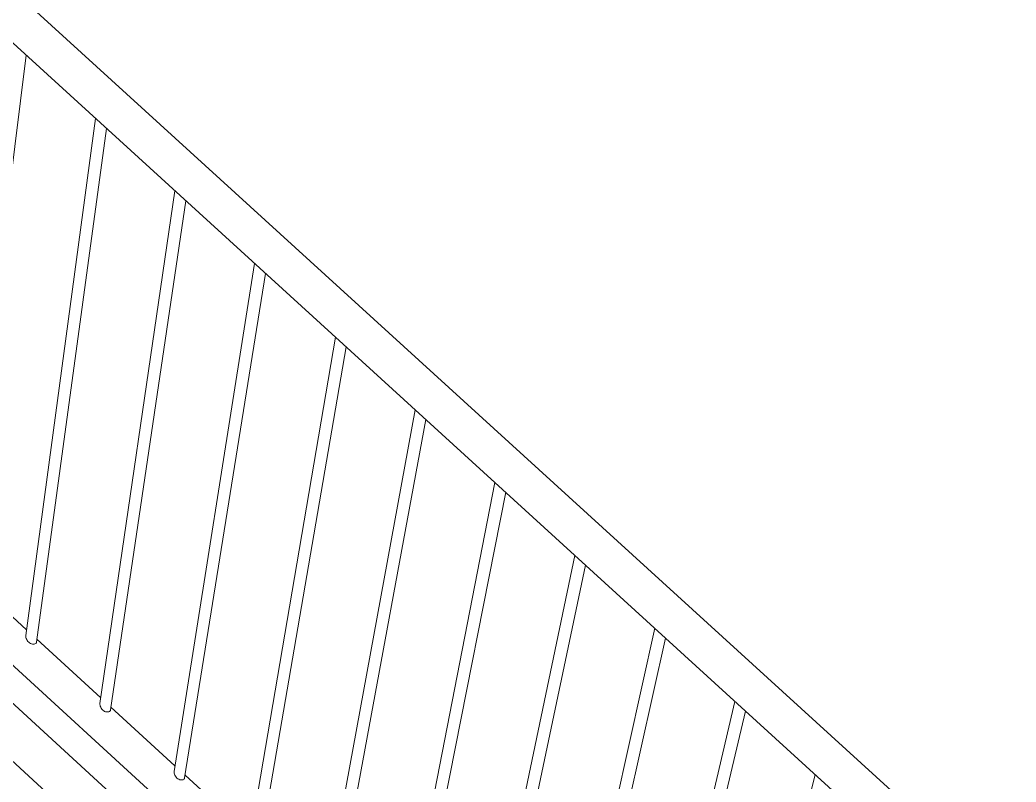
# Model space of a CAD drawing. Header units: millimetres. Extents: x 14140 to 38780, y -11415 to 1223.
# Drawn here: x 21378 to 23285, y -4710 to -3252 of the extents above; entities that cross this region are included whole.
import ezdxf

# ---------------------------------------------------------------- set-up
doc = ezdxf.new("R2010")
doc.units = ezdxf.units.MM
doc.header["$MEASUREMENT"] = 0
doc.layers.add('NewA-Ss_25_15_60_05-M_BalustradeAndGuardingSystems', color=7, linetype='Continuous')

# ---------------------------------------------------------------- blocks, each defined once
blk = doc.blocks.new('Section Elem_8_1', base_point=(19526.4, -6082.6))
at = {"layer": 'NewA-Ss_25_15_60_05-M_BalustradeAndGuardingSystems', "color": 6, "linetype": 'Continuous', "lineweight": 13}
for p, q in [((18300.6, -405.4), (23285.3, -4943.8)), ((18269.8, -477.6), (23240.9, -5005.8)), ((17203.3, -747), (22734.3, -5815.2)), ((22685.3, -5882), (17163.7, -819.8)), ((18446, -1814.2), (22861.7, -5859)), ((21389.8, -3319.6), (21265.9, -4311.1)), ((21522.8, -3440.7), (21389.2, -4430.1)), ((21543.8, -3459.9), (21409.6, -4442.7)), ((21674.8, -3579.2), (21531, -4560)), ((21695.8, -3598.3), (21551.4, -4572.5)), ((21827.1, -3717.9), (21673, -4690)), ((21848, -3736.9), (21693.3, -4702.5)), ((21981.9, -3858.9), (21817.4, -4822.1)), ((22002.7, -3877.8), (21837.6, -4834.6)), ((22134.5, -3998), (21959.7, -4952.5)), ((22155.2, -4016.8), (21979.9, -4964.9)), ((22287.4, -4137.2), (22102.2, -5082.9)), ((22308, -4155.9), (22122.4, -5095.3)), ((22440.5, -4276.6), (22245.1, -5212.2)), ((21266.6, -4305.6), (21390.7, -4419.2)), ((22460.9, -4295.3), (22264.8, -5227)), ((22593.7, -4416.2), (22388, -5342.9)), ((21389.2, -4431.7), (21389.2, -4430.1)), ((21389.2, -4431.7), (21389.2, -4432.1)), ((21389.4, -4433.5), (21389.2, -4432.1)), ((21389.9, -4435.5), (21389.4, -4433.5)), ((21390.8, -4437.5), (21389.9, -4435.5)), ((21391.9, -4439.4), (21390.8, -4437.5)), ((21393.2, -4441.2), (21391.9, -4439.4)), ((21394.7, -4442.7), (21393.2, -4441.2)), ((21396.4, -4444.1), (21394.7, -4442.7)), ((21398.2, -4445.2), (21396.4, -4444.1)), ((21409.3, -4443.7), (21408.7, -4444.5)), ((21409.6, -4442.7), (21409.3, -4443.7)), ((21410.4, -4437.2), (21532.6, -4549.2)), ((22614.1, -4434.8), (22407.6, -5357.8)), ((21400, -4445.9), (21398.2, -4445.2)), ((21401.8, -4446.4), (21400, -4445.9)), ((21403.5, -4446.5), (21401.8, -4446.4)), ((21404.8, -4446.3), (21403.5, -4446.5)), ((21405.1, -4446.3), (21404.8, -4446.3)), ((21406.6, -4446), (21405.1, -4446.3)), ((21407.8, -4445.4), (21406.6, -4446)), ((21408.7, -4444.5), (21407.8, -4445.4)), ((22747.1, -4556), (22531, -5473.9)), ((21531, -4561.5), (21531, -4560)), ((21531, -4561.5), (21531.1, -4561.9)), ((21531.2, -4563.4), (21531.1, -4561.9)), ((21531.8, -4565.4), (21531.2, -4563.4)), ((21532.6, -4567.4), (21531.8, -4565.4)), ((21533.7, -4569.3), (21532.6, -4567.4)), ((21535, -4571), (21533.7, -4569.3)), ((21536.6, -4572.6), (21535, -4571)), ((21538.3, -4574), (21536.6, -4572.6)), ((21540, -4575.1), (21538.3, -4574)), ((21541.8, -4575.8), (21540, -4575.1)), ((21543.6, -4576.3), (21541.8, -4575.8)), ((21545.4, -4576.3), (21543.6, -4576.3)), ((21546.6, -4576.1), (21545.4, -4576.3)), ((21547, -4576.1), (21546.6, -4576.1)), ((21548.4, -4575.8), (21547, -4576.1)), ((21549.6, -4575.2), (21548.4, -4575.8)), ((21550.5, -4574.4), (21549.6, -4575.2)), ((21551.1, -4573.6), (21550.5, -4574.4)), ((21551.4, -4572.5), (21551.1, -4573.6)), ((21552.2, -4567.1), (21674.7, -4679.3)), ((22767.5, -4574.6), (22550.6, -5488.7)), ((21673, -4691.5), (21673, -4690)), ((21673, -4691.5), (21673.1, -4691.9)), ((21673.2, -4693.4), (21673.1, -4691.9)), ((21673.8, -4695.4), (21673.2, -4693.4)), ((21674.6, -4697.4), (21673.8, -4695.4)), ((21675.7, -4699.3), (21674.6, -4697.4)), ((21677.1, -4701.1), (21675.7, -4699.3)), ((21678.6, -4702.7), (21677.1, -4701.1)), ((21680.3, -4704), (21678.6, -4702.7)), ((21682.1, -4705.1), (21680.3, -4704)), ((21683.9, -4705.9), (21682.1, -4705.1)), ((21685.7, -4706.3), (21683.9, -4705.9)), ((21687.4, -4706.4), (21685.7, -4706.3)), ((21688.6, -4706.2), (21687.4, -4706.4)), ((21689, -4706.2), (21688.6, -4706.2)), ((21690.4, -4705.9), (21689, -4706.2)), ((21691.6, -4705.3), (21690.4, -4705.9)), ((21692.5, -4704.4), (21691.6, -4705.3)), ((21693.1, -4703.5), (21692.5, -4704.4)), ((21693.3, -4702.5), (21693.1, -4703.5)), ((21694.2, -4697.1), (21819.2, -4811.5)), ((22900.8, -4695.9), (22674.2, -5605))]:
    blk.add_line(p, q, dxfattribs=at)

msp = doc.modelspace()

# ---------------------------------------------------------------- block references
at = {"layer": 'NewA-Ss_25_15_60_05-M_BalustradeAndGuardingSystems', "lineweight": 0}
msp.add_blockref('Section Elem_8_1', (19526.4, -6082.6), dxfattribs=at)

doc.saveas('drawing.dxf')
